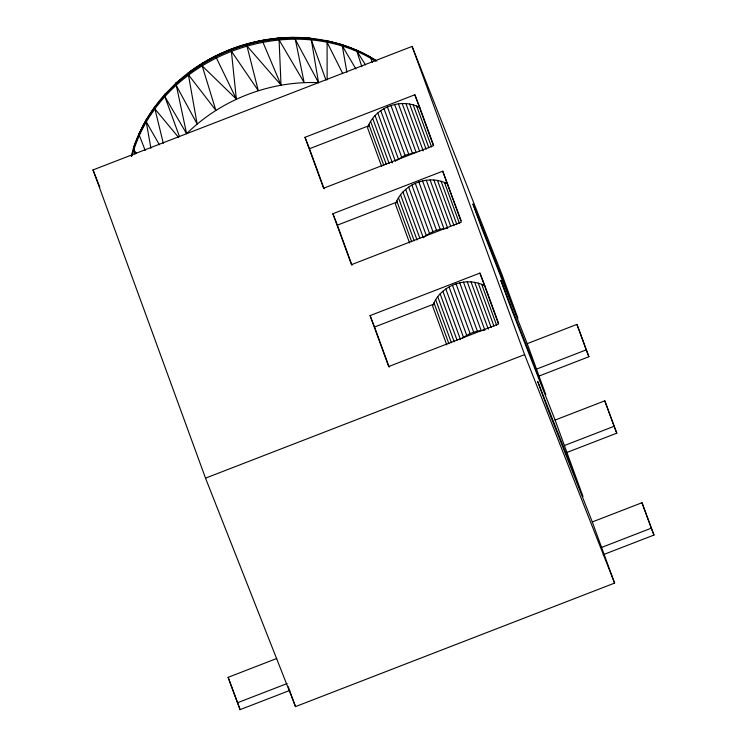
<?xml version="1.0" encoding="UTF-8"?>
<svg xmlns="http://www.w3.org/2000/svg" width="747" height="747" viewBox="0 0 747 747"><rect width="100%" height="100%" fill="white"/><g stroke="black" fill="none" stroke-linecap="round" stroke-linejoin="round"><path stroke-width="1.12" d="M175.872 83.272L186.61 133.704C221.168 99.556 269.994 80.751 318.53 82.637L311.35 39.955L309.529 38.134C261.254 33.606 211.494 50.366 175.872 83.272L183.052 77.688M246.024 44.362L246.949 45.941L258.257 90.583L231.365 51.16L230.73 49.377L244.941 44.727M166.021 93.805L164.685 94.57L164.882 96.652L179.504 136.71M134.992 154.181L133.648 149.764L133.648 147.346C140.352 127.616 151.333 109.557 165.162 94.01M131.285 156.263L133.648 147.346L139.848 132.434L133.396 148.485M131.696 156.235L132.593 152.948M133.181 150.754L134.077 147.467M132.135 155.329C159.587 57.089 289.08 7.591 375.545 61.105M419.842 107.587C401.008 97.306 374.48 107.447 367.561 127.821L381.689 166.544M447.733 184.005C428.899 173.724 402.372 183.865 395.452 204.239L409.58 242.962M484.924 285.886C466.091 275.606 439.563 285.756 432.644 306.13L446.771 344.843M140.343 131.472L146.851 118.96L155.32 106.111L154.62 107.708L163.313 143.312M150.894 113.946L152.696 111.219M176.143 85.279L197.143 124.021L188.235 73.785L188.216 73.001L189.112 72.646M158.373 103.207L161.847 98.931M163.929 96.372L165.32 94.664M164.685 94.57L176.264 82.814M168.374 91.433L169.942 89.845M173.864 85.886L177.002 82.721M186.517 74.803L188.244 73.365M396.928 160.213L405.051 155.301L416.07 152.22L398.403 103.824M424.081 237.21C430.449 231.962 438.545 228.834 446.79 228.414M462.01 338.522C468.248 333.601 476.054 330.716 483.981 330.305M293.16 37.761L310.201 38.237M188.216 73.001C218.6 50.254 256.277 37.555 294.253 37.453L318.53 82.637M190.046 72.001L200.345 64.961M308.81 38.527L309.529 38.134C333.283 40.73 356.879 47.817 376.908 61.086M147.906 118.484L146.225 119.716L138.942 134.367L145.198 150.455M217.218 55.455L229.787 49.918M324.151 40.786L325.832 40.543L326.514 41.169L342.705 73.495M93.02 169.933L412.111 46.417L502.105 274.868L517.904 318.175L472.907 203.95L481.974 228.778L526.971 343.013L545.796 394.593L500.798 280.358L509.865 305.196L554.862 419.431L582.987 496.484L537.719 381.53L547.056 407.087L592.054 521.322L614.594 583.09L295.513 706.606L205.518 478.145L93.02 169.933L99.846 187.254M414.837 94.776L433.428 145.721L323.582 188.244L304.991 137.299L414.837 94.776L419.338 106.205L417.162 107.045M324.123 188.832L309.491 148.728L369.307 125.571M442.728 171.194L461.319 222.139L351.473 264.662L332.882 213.717L442.728 171.194L461.086 220.57M352.014 265.25L337.383 225.146L397.199 201.989M445.053 183.463L447.229 182.623M479.919 273.085L498.51 324.03L388.664 366.553L370.073 315.608L479.919 273.085L484.42 284.504M389.206 367.141L374.564 327.027L434.39 303.88M527.205 343.648L576.899 324.413L579.597 331.266L588.897 356.739L539.278 375.946M205.518 478.145L524.609 354.629L412.111 46.417M536.505 369.121L586.199 349.885L576.899 324.413M555.096 420.066L604.79 400.831L616.789 433.157L566.095 452.775M564.396 445.539L614.09 426.304L604.79 400.831M592.287 521.957L641.981 502.722L653.98 535.048L603.287 554.666M289.724 690.443L240.104 709.65L228.115 677.324L276.726 658.509M601.578 547.43L651.272 528.194L641.981 502.722M237.406 702.796L287.1 683.561M338.998 44.512L340.968 44.334L356.272 50.236L365.516 64.877M249.367 43.578L260.479 40.954M353.2 49.647L355.441 49.573L356.272 50.236M264.97 40.217L261.59 40.693L262.458 41.066L281.021 85.055L279.089 39.899L278.155 38.19L277.361 38.48L285.261 38.116M267.23 39.899L269.48 39.582M271.731 39.274L275.111 38.797M300.985 38.144L307.689 38.471M325.029 40.413C342.929 44.26 360.409 50.721 375.881 60.591M370.867 57.771L367.954 55.95L369.998 56.903L372.445 62.262M372.8 58.976L374.742 60.19M202.007 65.745L236.36 99.062L231.365 51.16M246.949 45.941L281.021 85.055M154.9 108.922L178.477 137.299M133.648 149.764L136.514 153.275M188.571 74.943L215.836 110.285L201.569 63.869L215.874 55.708L216.331 57.79L236.36 99.062M150.913 148.308L146.038 120.725C184.528 55.474 269.368 22.952 341.724 44.979L355.889 68.957M279.089 39.899L304.16 82.6L295.289 39.161M164.882 96.652L186.61 133.704M146.3 121.957L159.428 144.815M586.199 349.885L588.897 356.739M614.09 426.304L616.789 433.157M651.272 528.194L653.98 535.048M524.609 354.629L614.594 583.09M304.991 137.299L309.491 148.728M332.882 213.717L337.383 225.146M370.073 315.608L374.564 327.027M228.115 677.324L240.104 709.65M419.73 107.288L433.587 145.226M484.812 285.597L498.66 323.535M416.621 106.055L431.542 146.926M444.512 182.473L459.433 223.344M481.703 284.364L496.615 325.234M413.203 104.879L428.899 147.897M441.094 181.297L456.79 224.315M478.285 283.188L493.982 326.206M409.627 104.057L426.117 149.232M437.518 180.475L454.008 225.65M474.709 282.366L491.19 327.531M405.938 103.609L423.213 150.931M433.83 180.018L450.712 226.266M471.021 281.908L488.286 329.231M402.185 103.525L419.45 150.847M430.076 179.943L447.742 228.339M467.258 281.834L484.924 330.23M426.294 180.242L443.961 228.638M463.485 282.133L481.152 330.529M394.649 104.496L412.316 152.892M422.541 180.905L440.207 229.31M459.732 282.796L477.398 331.192M390.961 105.523L408.628 153.919M418.852 181.941L436.519 230.337M456.043 283.832L473.71 332.228M387.394 106.905L405.051 155.301M415.285 183.323L432.952 231.719M452.467 285.214L470.134 333.61M383.977 108.623L401.643 157.019M411.868 185.041L429.534 233.438M449.059 286.932L466.716 335.328M380.755 110.659L398.422 159.055M408.646 187.067L426.313 235.473M445.838 288.958L463.504 337.355M377.777 112.974L395.443 161.371M405.668 189.393L423.334 237.789M442.859 291.283L460.525 339.68M375.069 115.552L392.343 162.874M402.96 191.97L419.842 238.218M440.151 293.86L457.024 340.109M372.669 118.362L389.15 163.537M400.56 194.78L417.041 239.955M437.742 296.671L454.232 341.846M370.596 121.369L386.302 164.387M398.487 197.787L414.193 240.805M435.678 299.678L451.384 342.696M368.887 124.534L383.809 165.404M396.778 200.952L411.7 241.823M433.97 302.843L448.882 343.713M311.35 39.955L325.963 80.013M288.249 686.698L295.513 706.606M356.879 51.356L361.828 66.604M342.313 46.09L346.888 72.244M327.074 42.271L327.149 79.845"/></g></svg>
